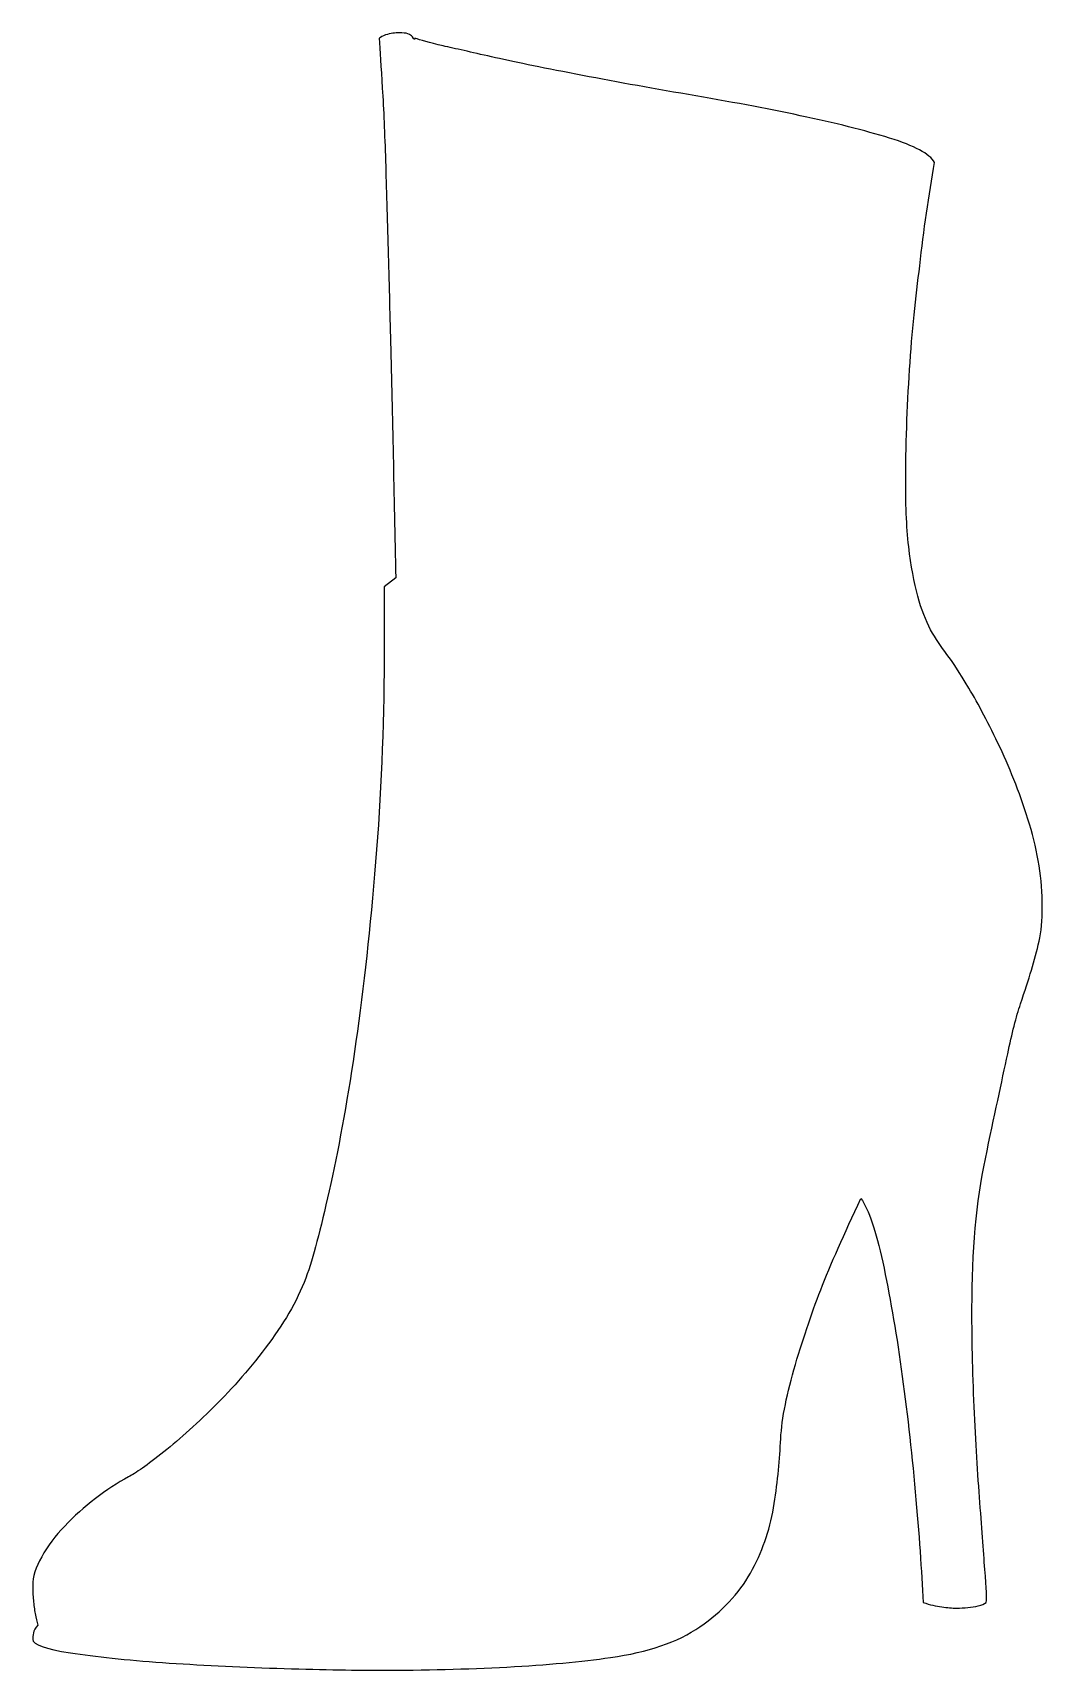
# Model space of a CAD drawing. Header units: centimetres. Extents: x -4.8 to 4.8, y -7.7 to 7.7.
import ezdxf

# ---------------------------------------------------------------- set-up
doc = ezdxf.new("R2010")
doc.units = ezdxf.units.CM
doc.header["$MEASUREMENT"] = 0
doc.layers.add('Camada 1', color=7, linetype='Continuous')

msp = doc.modelspace()

# ---------------------------------------------------------------- linework, layer by layer
at = {"layer": 'Camada 1'}
msp.add_open_spline([(-1.49855, 7.69063), (-1.48254, 7.70111), (-1.46249, 7.71164), (-1.4382, 7.72212), (-1.4382, 7.72212), (-1.38994, 7.73606), (-1.3457, 7.7431), (-1.30527, 7.7431), (-1.30527, 7.7431), (-1.24066, 7.7431), (-1.20034, 7.73032), (-1.18422, 7.70474), (-1.18422, 7.70474), (-1.16821, 7.67918), (-1.15993, 7.67455), (-1.15993, 7.69064), (-1.15993, 7.69064), (-1.11178, 7.67458), (-1.02288, 7.65026), (-0.89386, 7.61814), (-0.89386, 7.61814), (-0.78099, 7.59385), (-0.62817, 7.5594), (-0.43454, 7.51511), (-0.43454, 7.51511), (-0.24105, 7.47082), (0.02515, 7.41634), (0.364, 7.35186), (0.364, 7.35186), (0.69444, 7.28741), (1.04943, 7.22295), (1.42837, 7.15848), (1.42837, 7.15848), (1.80731, 7.09387), (2.1601, 7.02741), (2.48652, 6.95883), (2.48652, 6.95883), (2.81294, 6.8903), (3.09445, 6.81958), (3.33065, 6.74708), (3.33065, 6.74708), (3.5669, 6.67458), (3.70935, 6.59793), (3.75785, 6.51742), (3.75785, 6.51742), (3.70139, 6.20275), (3.65453, 5.8761), (3.61744, 5.53754), (3.61744, 5.53754), (3.57714, 5.24716), (3.54489, 4.92072), (3.52068, 4.55784), (3.52068, 4.55784), (3.49639, 4.19496), (3.48454, 3.83209), (3.48454, 3.46921), (3.48454, 3.46921), (3.48454, 3.21116), (3.49639, 2.99349), (3.52068, 2.81598), (3.52068, 2.81598), (3.54489, 2.6385), (3.57518, 2.48933), (3.61122, 2.36844), (3.61122, 2.36844), (3.64726, 2.24739), (3.68967, 2.14661), (3.7378, 2.0661), (3.7378, 2.0661), (3.78606, 1.98535), (3.83824, 1.90875), (3.89433, 1.83626), (3.89433, 1.83626), (3.92648, 1.79588), (3.98857, 1.69913), (4.08105, 1.54591), (4.08105, 1.54591), (4.17352, 1.39266), (4.27203, 1.20515), (4.37696, 0.98338), (4.37696, 0.98338), (4.48166, 0.76161), (4.5745, 0.5198), (4.65522, 0.25763), (4.65522, 0.25763), (4.73597, -0.00447), (4.77629, -0.26453), (4.77629, -0.52241), (4.77629, -0.52241), (4.77629, -0.65153), (4.76613, -0.76048), (4.74576, -0.84906), (4.74576, -0.84906), (4.72584, -0.93785), (4.70152, -1.0285), (4.67332, -1.12121), (4.67332, -1.12121), (4.64512, -1.21405), (4.61104, -1.32081), (4.57058, -1.44175), (4.57058, -1.44175), (4.53028, -1.5628), (4.48983, -1.71991), (4.44953, -1.9134), (4.44953, -1.9134), (4.39309, -2.17163), (4.32261, -2.5022), (4.23794, -2.90532), (4.23794, -2.90532), (4.1533, -3.30865), (4.11091, -3.78019), (4.11091, -4.32039), (4.11091, -4.32039), (4.11091, -4.65117), (4.11919, -4.98174), (4.1352, -5.31239), (4.1352, -5.31239), (4.15131, -5.64307), (4.1693, -5.94138), (4.1897, -6.20745), (4.1897, -6.20745), (4.20973, -6.47352), (4.22574, -6.68936), (4.23793, -6.85465), (4.23793, -6.85465), (4.25002, -7.01991), (4.25198, -7.10251), (4.24415, -7.10251), (4.24415, -7.10251), (4.22769, -7.11643), (4.20351, -7.12704), (4.17123, -7.13394), (4.17123, -7.13394), (4.10665, -7.14796), (4.03809, -7.155), (3.9653, -7.155), (3.9653, -7.155), (3.92453, -7.155), (3.87799, -7.15143), (3.82512, -7.14452), (3.82512, -7.14452), (3.7726, -7.13735), (3.71397, -7.12354), (3.64901, -7.10248), (3.64901, -7.10248), (3.63485, -6.80427), (3.6102, -6.45552), (3.5745, -6.05632), (3.5745, -6.05632), (3.53868, -5.65722), (3.49446, -5.27022), (3.44229, -4.8952), (3.44229, -4.8952), (3.38977, -4.52018), (3.33138, -4.18352), (3.26674, -3.88518), (3.26674, -3.88518), (3.20213, -3.58689), (3.1335, -3.3853), (3.06105, -3.2805), (3.06105, -3.2805), (2.89992, -3.61911), (2.77297, -3.90727), (2.68016, -4.14513), (2.68016, -4.14513), (2.58721, -4.38299), (2.50257, -4.63501), (2.42619, -4.90104), (2.42619, -4.90104), (2.34938, -5.16711), (2.3071, -5.397), (2.29914, -5.59062), (2.29914, -5.59062), (2.29096, -5.78424), (2.26895, -5.98972), (2.23257, -6.20742), (2.23257, -6.20742), (2.19616, -6.42533), (2.12361, -6.63081), (2.01498, -6.82443), (2.01498, -6.82443), (1.90616, -7.01803), (1.74696, -7.18688), (1.53733, -7.33211), (1.53733, -7.33211), (1.3277, -7.47702), (1.04518, -7.57365), (0.69056, -7.62201), (0.69056, -7.62201), (0.41619, -7.66231), (0.08977, -7.6925), (-0.28917, -7.71279), (-0.28917, -7.71279), (-0.66811, -7.73271), (-1.06744, -7.74298), (-1.48644, -7.74298), (-1.48644, -7.74298), (-1.76068, -7.74298), (-2.08744, -7.73676), (-2.46648, -7.72478), (-2.46648, -7.72478), (-2.84542, -7.71234), (-3.20628, -7.69404), (-3.54881, -7.66998), (-3.54881, -7.66998), (-3.89134, -7.64556), (-4.18172, -7.61492), (-4.41955, -7.57875), (-4.41955, -7.57875), (-4.65741, -7.54223), (-4.77628, -7.4996), (-4.77628, -7.451), (-4.77628, -7.451), (-4.77628, -7.43465), (-4.77432, -7.41425), (-4.77027, -7.39017), (-4.77027, -7.39017), (-4.76635, -7.36575), (-4.7523, -7.34146), (-4.72799, -7.31714), (-4.72799, -7.31714), (-4.73617, -7.28465), (-4.744, -7.24806), (-4.75228, -7.2075), (-4.75228, -7.2075), (-4.76046, -7.16718), (-4.76633, -7.1249), (-4.77025, -7.08055), (-4.77025, -7.08055), (-4.77433, -7.03634), (-4.77628, -6.99004), (-4.77628, -6.94144), (-4.77628, -6.94144), (-4.77628, -6.86093), (-4.74805, -6.77028), (-4.69161, -6.66953), (-4.69161, -6.66953), (-4.63517, -6.56872), (-4.56263, -6.47199), (-4.47404, -6.37939), (-4.47404, -6.37939), (-4.38546, -6.28655), (-4.28873, -6.19995), (-4.18366, -6.1193), (-4.18366, -6.1193), (-4.07896, -6.03868), (-3.97403, -5.97015), (-3.86933, -5.91372), (-3.86933, -5.91372), (-3.80472, -5.88157), (-3.69381, -5.80302), (-3.5367, -5.67795), (-3.5367, -5.67795), (-3.37948, -5.55296), (-3.21018, -5.39977), (-3.02875, -5.2184), (-3.02875, -5.2184), (-2.84735, -5.03687), (-2.67606, -4.83552), (-2.51459, -4.61372), (-2.51459, -4.61372), (-2.35356, -4.3921), (-2.23643, -4.17234), (-2.16388, -3.95467), (-2.16388, -3.95467), (-2.09927, -3.75324), (-2.02474, -3.45696), (-1.9401, -3.06596), (-1.9401, -3.06596), (-1.85546, -2.67504), (-1.77677, -2.21964), (-1.70422, -1.69949), (-1.70422, -1.69949), (-1.63178, -1.17958), (-1.5714, -0.60713), (-1.52282, 0.01771), (-1.52282, 0.01771), (-1.47456, 0.64242), (-1.45024, 1.28546), (-1.45024, 1.94658), (-1.45024, 1.94658), (-1.45024, 1.94658), (-1.45024, 2.50289), (-1.45024, 2.50289), (-1.45024, 2.50289), (-1.45024, 2.50289), (-1.34139, 2.58753), (-1.34139, 2.58753), (-1.34139, 2.58753), (-1.3574, 3.38543), (-1.37388, 4.12711), (-1.38989, 4.81249), (-1.38989, 4.81249), (-1.39783, 5.10269), (-1.406, 5.39703), (-1.41383, 5.69522), (-1.41383, 5.69522), (-1.42201, 5.99346), (-1.43031, 6.27169), (-1.43812, 6.52956), (-1.43812, 6.52956), (-1.4463, 6.78745), (-1.45622, 7.01729), (-1.46831, 7.21891), (-1.46831, 7.21891), (-1.48056, 7.42044), (-1.49072, 7.57776), (-1.49855, 7.69063)], degree=3, knots=[0, 0, 0, 0, 0.01282051, 0.01282051, 0.01282051, 0.01282051, 0.02564103, 0.02564103, 0.02564103, 0.02564103, 0.03846154, 0.03846154, 0.03846154, 0.03846154, 0.05128205, 0.05128205, 0.05128205, 0.05128205, 0.06410256, 0.06410256, 0.06410256, 0.06410256, 0.07692308, 0.07692308, 0.07692308, 0.07692308, 0.08974359, 0.08974359, 0.08974359, 0.08974359, 0.1025641, 0.1025641, 0.1025641, 0.1025641, 0.11538462, 0.11538462, 0.11538462, 0.11538462, 0.12820513, 0.12820513, 0.12820513, 0.12820513, 0.14102564, 0.14102564, 0.14102564, 0.14102564, 0.15384615, 0.15384615, 0.15384615, 0.15384615, 0.16666667, 0.16666667, 0.16666667, 0.16666667, 0.17948718, 0.17948718, 0.17948718, 0.17948718, 0.19230769, 0.19230769, 0.19230769, 0.19230769, 0.20512821, 0.20512821, 0.20512821, 0.20512821, 0.21794872, 0.21794872, 0.21794872, 0.21794872, 0.23076923, 0.23076923, 0.23076923, 0.23076923, 0.24358974, 0.24358974, 0.24358974, 0.24358974, 0.25641026, 0.25641026, 0.25641026, 0.25641026, 0.26923077, 0.26923077, 0.26923077, 0.26923077, 0.28205128, 0.28205128, 0.28205128, 0.28205128, 0.29487179, 0.29487179, 0.29487179, 0.29487179, 0.30769231, 0.30769231, 0.30769231, 0.30769231, 0.32051282, 0.32051282, 0.32051282, 0.32051282, 0.33333333, 0.33333333, 0.33333333, 0.33333333, 0.34615385, 0.34615385, 0.34615385, 0.34615385, 0.35897436, 0.35897436, 0.35897436, 0.35897436, 0.37179487, 0.37179487, 0.37179487, 0.37179487, 0.38461538, 0.38461538, 0.38461538, 0.38461538, 0.3974359, 0.3974359, 0.3974359, 0.3974359, 0.41025641, 0.41025641, 0.41025641, 0.41025641, 0.42307692, 0.42307692, 0.42307692, 0.42307692, 0.43589744, 0.43589744, 0.43589744, 0.43589744, 0.44871795, 0.44871795, 0.44871795, 0.44871795, 0.46153846, 0.46153846, 0.46153846, 0.46153846, 0.47435897, 0.47435897, 0.47435897, 0.47435897, 0.48717949, 0.48717949, 0.48717949, 0.48717949, 0.5, 0.5, 0.5, 0.5, 0.51282051, 0.51282051, 0.51282051, 0.51282051, 0.52564103, 0.52564103, 0.52564103, 0.52564103, 0.53846154, 0.53846154, 0.53846154, 0.53846154, 0.55128205, 0.55128205, 0.55128205, 0.55128205, 0.56410256, 0.56410256, 0.56410256, 0.56410256, 0.57692308, 0.57692308, 0.57692308, 0.57692308, 0.58974359, 0.58974359, 0.58974359, 0.58974359, 0.6025641, 0.6025641, 0.6025641, 0.6025641, 0.61538462, 0.61538462, 0.61538462, 0.61538462, 0.62820513, 0.62820513, 0.62820513, 0.62820513, 0.64102564, 0.64102564, 0.64102564, 0.64102564, 0.65384615, 0.65384615, 0.65384615, 0.65384615, 0.66666667, 0.66666667, 0.66666667, 0.66666667, 0.67948718, 0.67948718, 0.67948718, 0.67948718, 0.69230769, 0.69230769, 0.69230769, 0.69230769, 0.70512821, 0.70512821, 0.70512821, 0.70512821, 0.71794872, 0.71794872, 0.71794872, 0.71794872, 0.73076923, 0.73076923, 0.73076923, 0.73076923, 0.74358974, 0.74358974, 0.74358974, 0.74358974, 0.75641026, 0.75641026, 0.75641026, 0.75641026, 0.76923077, 0.76923077, 0.76923077, 0.76923077, 0.78205128, 0.78205128, 0.78205128, 0.78205128, 0.79487179, 0.79487179, 0.79487179, 0.79487179, 0.80769231, 0.80769231, 0.80769231, 0.80769231, 0.82051282, 0.82051282, 0.82051282, 0.82051282, 0.83333333, 0.83333333, 0.83333333, 0.83333333, 0.84615385, 0.84615385, 0.84615385, 0.84615385, 0.85897436, 0.85897436, 0.85897436, 0.85897436, 0.87179487, 0.87179487, 0.87179487, 0.87179487, 0.88461538, 0.88461538, 0.88461538, 0.88461538, 0.8974359, 0.8974359, 0.8974359, 0.8974359, 0.91025641, 0.91025641, 0.91025641, 0.91025641, 0.92307692, 0.92307692, 0.92307692, 0.92307692, 0.93589744, 0.93589744, 0.93589744, 0.93589744, 0.94871795, 0.94871795, 0.94871795, 0.94871795, 0.96153846, 0.96153846, 0.96153846, 0.96153846, 0.97435897, 0.97435897, 0.97435897, 0.97435897, 1, 1, 1, 1], dxfattribs=at)

doc.saveas('drawing.dxf')
